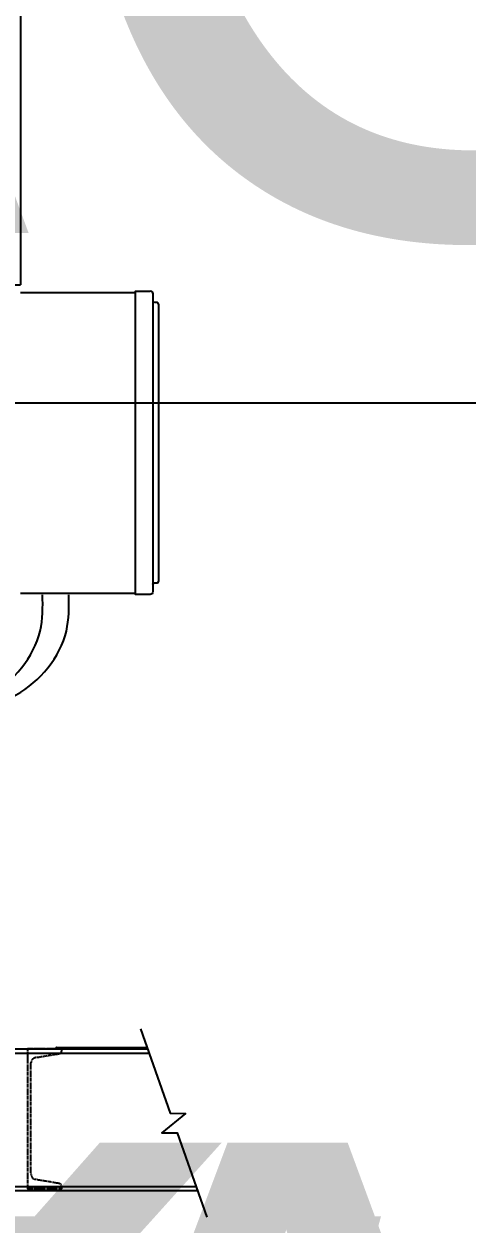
# Model space of a CAD drawing. Header units: feet. Extents: x -18 to 2540, y -48 to 1440.
# Drawn here: x 2081.39 to 2086.91, y 1375.32 to 1390.26 of the extents above; entities that cross this region are included whole.
import ezdxf
from ezdxf import colors
from ezdxf.entities.mleader import LeaderData, LeaderLine
from ezdxf.enums import TextEntityAlignment as Align
from ezdxf.math import Vec2, Vec3

# ---------------------------------------------------------------- set-up
doc = ezdxf.new("R2018")
doc.units = ezdxf.units.FT
doc.header["$MEASUREMENT"] = 0
for name, color, linetype in [('E-COND-RGS', 4, 'Continuous'), ('E-EQPM-HRDW', 230, 'Continuous'), ('E-EQPM-MET', 5, 'Continuous'), ('G-ANNO-TEXT', 1, 'Continuous'), ('PDF8_0', 7, 'Continuous'), ('PDF8_AM_5', 7, 'Continuous'), ('PDF8_LP_OBJ-Hidden', 7, 'Continuous'), ('PDF8_LP_OBJ-Misc', 7, 'Continuous'), ('PDF8_LP_OBJ-Text', 7, 'Continuous'), ('PDF8_Top Plate', 7, 'Continuous')]:
    doc.layers.add(name, color=color, linetype=linetype)
doc.styles.add('NEI-A', font='arial.ttf')

# ---------------------------------------------------------------- blocks, each defined once
blk = doc.blocks.new('Equipment Callout Arrowhead .75')
at = {"color": 0}
blk.add_ellipse((-0.25, 0), major_axis=(0.743, 0), ratio=0.350959, start_param=-0.80282, end_param=3.944413, dxfattribs=at)
blk = doc.blocks.new('A$Ca200e123')
for points in [[(1.2938, -1.51), (1.2938, 2.0977)], [(1.4813, 2.0977), (1.4813, -1.5076)], [(1.4813, -1.51), (1.2938, -1.51)]]:
    blk.add_lwpolyline(points)
at = {"layer": 'E-COND-RGS'}
for points in [[(1.2938, 2.3777), (1.2938, 2.3778)], [(1.4813, 2.3778), (1.4813, 2.3777)], [(1.2938, 2.3098), (1.2938, 2.3098)], [(1.4813, 2.3098), (1.4813, 2.3098)], [(1.2938, 2.2268), (1.2938, 2.2269)], [(1.2938, 2.1588), (1.2938, 2.1589)], [(1.4813, 2.2269), (1.4813, 2.2268)], [(1.4813, 2.1589), (1.4813, 2.1588)]]:
    blk.add_lwpolyline(points, dxfattribs=at)
at = {"layer": 'E-EQPM-HRDW'}
for points in [[(1.5625, 2.4594), (1.5625, 2.0977), (1.2125, 2.0977), (1.2125, 2.4594), (-0.1391, 2.4594), (-0.1391, 2.5306), (2.8823, 2.5306), (2.8823, 2.4594)], [(1.2724, 2.2974), (1.2322, 2.3206), (1.2322, 2.367), (1.2724, 2.3902), (1.3125, 2.367), (1.3125, 2.3206)], [(1.5027, 2.2974), (1.4626, 2.3206), (1.4626, 2.367), (1.5027, 2.3902), (1.5429, 2.367), (1.5429, 2.3206)], [(1.2724, 2.1465), (1.2322, 2.1697), (1.2322, 2.216), (1.2724, 2.2392), (1.3125, 2.216), (1.3125, 2.1697)], [(1.5027, 2.1465), (1.4626, 2.1697), (1.4626, 2.216), (1.5027, 2.2392), (1.5429, 2.216), (1.5429, 2.1697)]]:
    blk.add_lwpolyline(points, close=True, dxfattribs=at)
for points in [[(1.2555, 2.3802), (1.2552, 2.3802)], [(1.2555, 2.3802), (1.2552, 2.3802)], [(1.2555, 2.3802), (1.2552, 2.3802)], [(1.2896, 2.3802), (1.2892, 2.3802)], [(1.2896, 2.3802), (1.2892, 2.3802)], [(1.2896, 2.3802), (1.2892, 2.3802)], [(1.4859, 2.3802), (1.4855, 2.3802)], [(1.4859, 2.3802), (1.4855, 2.3802)], [(1.5199, 2.3802), (1.5196, 2.3802)], [(1.5199, 2.3802), (1.5196, 2.3802)], [(1.2552, 2.3073), (1.2555, 2.3073)], [(1.2552, 2.3073), (1.2555, 2.3073)], [(1.2552, 2.3073), (1.2555, 2.3073)], [(1.2892, 2.3073), (1.2896, 2.3073)], [(1.2892, 2.3073), (1.2896, 2.3073)], [(1.2892, 2.3073), (1.2896, 2.3073)], [(1.4855, 2.3073), (1.4859, 2.3073)], [(1.4855, 2.3073), (1.4859, 2.3073)], [(1.5196, 2.3073), (1.5199, 2.3073)], [(1.5196, 2.3073), (1.5199, 2.3073)], [(1.2555, 2.2293), (1.2552, 2.2293)], [(1.2555, 2.2293), (1.2552, 2.2293)], [(1.2555, 2.2293), (1.2552, 2.2293)], [(1.2552, 2.1564), (1.2555, 2.1564)], [(1.2552, 2.1564), (1.2555, 2.1564)], [(1.2552, 2.1564), (1.2555, 2.1564)], [(1.2896, 2.2293), (1.2892, 2.2293)], [(1.2896, 2.2293), (1.2892, 2.2293)], [(1.2896, 2.2293), (1.2892, 2.2293)], [(1.2892, 2.1564), (1.2896, 2.1564)], [(1.2892, 2.1564), (1.2896, 2.1564)], [(1.2892, 2.1564), (1.2896, 2.1564)], [(1.4859, 2.2293), (1.4855, 2.2293)], [(1.4859, 2.2293), (1.4855, 2.2293)], [(1.4855, 2.1564), (1.4859, 2.1564)], [(1.4855, 2.1564), (1.4859, 2.1564)], [(1.5199, 2.2293), (1.5196, 2.2293)], [(1.5199, 2.2293), (1.5196, 2.2293)], [(1.5196, 2.1564), (1.5199, 2.1564)], [(1.5196, 2.1564), (1.5199, 2.1564)]]:
    blk.add_lwpolyline(points, dxfattribs=at)
for points in [[(1.3122, 2.3672, 0.009334), (1.3113, 2.3672)], [(1.3122, 2.3672, 0.009334), (1.3113, 2.3672)], [(1.3113, 2.3204), (1.3113, 2.3204, 0.009334), (1.3122, 2.3204)], [(1.3122, 2.2163, 0.009334), (1.3113, 2.2163)], [(1.3122, 2.2163, 0.009334), (1.3113, 2.2163)], [(1.3113, 2.1694), (1.3113, 2.1694, 0.009334), (1.3122, 2.1695)]]:
    blk.add_lwpolyline(points, format="xyb", dxfattribs=at)
for centre, radius in [((1.2724, 2.3438), 0.0402), ((1.2724, 2.3438), 0.0214), ((1.5027, 2.3438), 0.0402), ((1.5027, 2.3438), 0.0214), ((1.2724, 2.1929), 0.0402), ((1.2724, 2.1929), 0.0214), ((1.5027, 2.1929), 0.0402), ((1.5027, 2.1929), 0.0214)]:
    blk.add_circle(centre, radius, dxfattribs=at)
at = {"layer": 'E-EQPM-MET'}
for points in [[(2.6674, 2.8464), (2.8682, 2.8464), (2.8682, 3.113), (2.8131, 3.113), (2.6674, 2.9925)], [(2.6162, 2.8464), (2.3622, 2.8464), (2.3622, 2.8817), (2.6162, 2.8817)]]:
    blk.add_lwpolyline(points, dxfattribs=at)
for points in [[(-0.1838, 2.9849), (0.1743, 2.9849), (0.1743, 2.8464), (-0.1838, 2.8464)], [(2.6162, 2.9925), (2.6674, 2.9925), (2.6674, 2.8464), (2.6162, 2.8464)], [(-0.0654, 2.8464), (0.1165, 2.8464), (0.1059, 2.7178), (-0.0548, 2.7178)], [(2.5516, 2.8464), (2.7335, 2.8464), (2.7229, 2.7178), (2.5622, 2.7178)], [(-0.0379, 2.7178), (0.0976, 2.7178), (0.0976, 2.5602), (-0.0379, 2.5602)], [(2.5791, 2.7178), (2.7146, 2.7178), (2.7146, 2.5602), (2.5791, 2.5602)], [(-0.049, 2.5602), (0.1586, 2.5602), (0.1586, 2.5306), (-0.049, 2.5306)], [(2.568, 2.5602), (2.7756, 2.5602), (2.7756, 2.5306), (2.568, 2.5306)]]:
    blk.add_lwpolyline(points, close=True, dxfattribs=at)
blk = doc.blocks.new('TITLE NAME')
at = {"lineweight": 30, "flags": 104}
blk.add_attdef('TITLE_NAME', text='', height=0.2, dxfattribs=at).set_placement((-0.0288, 0.2128), align=Align.BOTTOM_LEFT)
at = {"style": 'NEI-A'}
for tag, p in [('SCALE:', (0, 0)), ('1"_=_', (0.5614, 0.0023))]:
    blk.add_attdef(tag, text='', height=0.1, dxfattribs=at).set_placement(p, align=Align.BOTTOM_LEFT)
blk = doc.blocks.new('DETAIL_TITLE')
at = {"style": 'NEI-A', "flags": 8}
blk.add_attdef('#', text='', height=0.25, dxfattribs=at).set_placement((0.5922, -0.5109), align=Align.MIDDLE_CENTER)
at = {"lineweight": 30, "flags": 104}
blk.add_attdef('DETAIL_TITLE', text='', height=0.25, dxfattribs=at).set_placement((0.9099, -0.5251), align=Align.BOTTOM_LEFT)
at = {"style": 'NEI-A'}
for tag, p in [('SCALE:', (0.9386, -0.7379)), ('1"_=_', (1.5474, -0.7379))]:
    blk.add_attdef(tag, text='', height=0.1094, dxfattribs=at).set_placement(p, align=Align.BOTTOM_LEFT)

msp = doc.modelspace()

# ---------------------------------------------------------------- linework, layer by layer
at = {"color": 1}
for points in [[(2083.482991, 1394.026875), (2083.428261, 1393.847166), (2083.110305, 1393.70392), (2082.55258, 1393.852375), (2081.929699, 1393.993017), (2081.450159, 1393.933114), (2081.142628, 1393.263764), (2081.111049, 1392.580467), (2081.110973, 1391.554427), (2081.124171, 1389.578625), (2081.130811, 1387.539508), (2080.993059, 1385.182382)], [(2083.389928, 1394.023798), (2083.337741, 1393.847786), (2083.089857, 1393.776078), (2082.724553, 1393.828229), (2082.248354, 1393.912976), (2081.843911, 1393.965128), (2081.609073, 1393.984685), (2081.406852, 1393.939052), (2081.289432, 1393.776078), (2081.2242, 1393.430572), (2081.18506, 1391.976842), (2081.186418, 1390.35157), (2081.176079, 1387.971109), (2081.113485, 1386.897286), (2081.186512, 1386.459416), (2081.012287, 1385.951127)]]:
    msp.add_spline(points, degree=3, dxfattribs=at)
at = {"layer": 'G-ANNO-TEXT'}
for points in [[(2078.717475, 1377.542928), (2078.717475, 1378.805471), (2078.748673, 1381.221447), (2079.918526, 1381.642295), (2080.963599, 1381.907273), (2081.587522, 1382.702209), (2081.618715, 1383.154229)], [(2079.045031, 1377.542928), (2079.045031, 1378.805471), (2079.076229, 1381.221447), (2080.246081, 1381.642295), (2081.291155, 1381.907273), (2081.915077, 1382.702209), (2081.946271, 1383.154229)]]:
    msp.add_spline(points, degree=3, dxfattribs=at)
at = {"layer": 'PDF8_0', "lineweight": 25}
msp.add_lwpolyline([(2082.837368, 1377.749491), (2083.208103, 1376.701296), (2083.397472, 1376.698629), (2083.104084, 1376.458584), (2083.293453, 1376.455917), (2083.664188, 1375.407722)], dxfattribs=at)
at = {"layer": 'PDF8_AM_5', "lineweight": 25}
msp.add_lwpolyline([(2080.87967, 1377.504112), (2082.327939, 1377.504112)], dxfattribs=at)
at = {"layer": 'PDF8_LP_OBJ-Hidden', "lineweight": 25}
for points in [[(2081.439774, 1377.504112), (2081.431773, 1377.504112), (2081.431773, 1377.498778)], [(2081.431773, 1377.493444), (2081.431773, 1377.485442)], [(2081.431773, 1377.480108), (2081.431773, 1377.472106)], [(2081.45311, 1377.504112), (2081.442441, 1377.504112)], [(2081.466446, 1377.504112), (2081.455777, 1377.504112)], [(2081.479782, 1377.504112), (2081.469113, 1377.504112)], [(2081.493117, 1377.504112), (2081.485116, 1377.504112)], [(2081.506453, 1377.504112), (2081.498452, 1377.504112)], [(2081.519789, 1377.504112), (2081.511788, 1377.504112)], [(2081.533125, 1377.504112), (2081.525123, 1377.504112)], [(2081.546461, 1377.504112), (2081.538459, 1377.504112)], [(2081.559797, 1377.504112), (2081.551795, 1377.504112)], [(2081.575799, 1377.504112), (2081.565131, 1377.504112)], [(2081.589135, 1377.504112), (2081.578467, 1377.504112)], [(2081.602471, 1377.504112), (2081.591802, 1377.504112)], [(2081.615807, 1377.504112), (2081.605138, 1377.504112)], [(2081.629143, 1377.504112), (2081.618474, 1377.504112)], [(2081.642479, 1377.504112), (2081.634477, 1377.504112)], [(2081.655814, 1377.504112), (2081.647813, 1377.504112)], [(2081.66915, 1377.504112), (2081.661149, 1377.504112)], [(2081.682486, 1377.504112), (2081.674485, 1377.504112)], [(2081.695822, 1377.504112), (2081.68782, 1377.504112)], [(2081.709158, 1377.504112), (2081.701156, 1377.504112)], [(2081.725161, 1377.504112), (2081.714492, 1377.504112)], [(2081.738496, 1377.504112), (2081.727828, 1377.504112)], [(2081.751832, 1377.504112), (2081.741164, 1377.504112)], [(2081.765168, 1377.504112), (2081.754499, 1377.504112)], [(2081.778504, 1377.504112), (2081.767835, 1377.504112)], [(2081.79184, 1377.504112), (2081.783838, 1377.504112)], [(2081.805176, 1377.504112), (2081.797174, 1377.504112)], [(2081.818511, 1377.504112), (2081.81051, 1377.504112)], [(2081.831847, 1377.504112), (2081.823846, 1377.504112)], [(2081.845183, 1377.504112), (2081.837181, 1377.504112)], [(2081.858519, 1377.493444), (2081.858519, 1377.504112), (2081.850517, 1377.504112)], [(2081.855852, 1377.469439), (2081.855852, 1377.472106), (2081.858519, 1377.477441), (2081.858519, 1377.488109)], [(2081.431773, 1377.466772), (2081.431773, 1377.458771)], [(2081.431773, 1377.453436), (2081.431773, 1377.445435)], [(2081.431773, 1377.4401), (2081.431773, 1377.432099)], [(2081.431773, 1377.426765), (2081.431773, 1377.416096)], [(2081.431773, 1377.413429), (2081.431773, 1377.40276)], [(2081.431773, 1377.400093), (2081.431773, 1377.389424)], [(2081.431773, 1377.386757), (2081.431773, 1377.376089)], [(2081.431773, 1377.373421), (2081.431773, 1377.362753)], [(2081.431773, 1377.357418), (2081.431773, 1377.349417)], [(2081.431773, 1377.344083), (2081.431773, 1377.336081)], [(2081.431773, 1377.330747), (2081.431773, 1377.322745)], [(2081.47178, 1377.314744), (2081.47178, 1377.322745), (2081.474447, 1377.330747)], [(2081.477114, 1377.344083), (2081.474447, 1377.333414)], [(2081.479782, 1377.354751), (2081.477114, 1377.34675)], [(2081.487783, 1377.368087), (2081.482449, 1377.360086)], [(2081.498452, 1377.376089), (2081.49045, 1377.370754)], [(2081.50912, 1377.38409), (2081.501119, 1377.378756)], [(2081.519789, 1377.389424), (2081.511788, 1377.386757)], [(2081.543794, 1377.394759), (2081.533125, 1377.394759), (2081.525123, 1377.392092)], [(2081.549128, 1377.397426), (2081.557129, 1377.397426)], [(2081.562464, 1377.397426), (2081.570465, 1377.400093)], [(2081.575799, 1377.400093), (2081.583801, 1377.40276)], [(2081.589135, 1377.40276), (2081.597137, 1377.405427)], [(2081.602471, 1377.405427), (2081.610473, 1377.405427)], [(2081.615807, 1377.408095), (2081.623808, 1377.408095)], [(2081.629143, 1377.410762), (2081.637144, 1377.410762)], [(2081.642479, 1377.410762), (2081.65048, 1377.413429)], [(2081.655814, 1377.413429), (2081.663816, 1377.416096)], [(2081.66915, 1377.416096), (2081.677152, 1377.418763)], [(2081.682486, 1377.418763), (2081.690488, 1377.418763)], [(2081.695822, 1377.42143), (2081.703823, 1377.42143)], [(2081.709158, 1377.424097), (2081.717159, 1377.424097)], [(2081.722493, 1377.424097), (2081.730495, 1377.426765)], [(2081.735829, 1377.426765), (2081.743831, 1377.429432)], [(2081.749165, 1377.429432), (2081.757167, 1377.432099)], [(2081.762501, 1377.432099), (2081.770502, 1377.434766)], [(2081.775837, 1377.434766), (2081.783838, 1377.434766)], [(2081.789173, 1377.437433), (2081.799841, 1377.437433)], [(2081.802508, 1377.437433), (2081.813177, 1377.4401)], [(2081.815844, 1377.4401), (2081.826513, 1377.442768), (2081.834514, 1377.445435), (2081.837181, 1377.445435)], [(2081.839849, 1377.448102), (2081.845183, 1377.450769), (2081.84785, 1377.453436)], [(2081.850517, 1377.456103), (2081.853184, 1377.461438), (2081.855852, 1377.464105)], [(2081.431773, 1377.317411), (2081.431773, 1377.309409)], [(2081.431773, 1377.304075), (2081.431773, 1377.296074)], [(2081.431773, 1377.290739), (2081.431773, 1377.282738)], [(2081.431773, 1377.277404), (2081.431773, 1377.266735)], [(2081.431773, 1377.264068), (2081.431773, 1377.253399)], [(2081.431773, 1377.250732), (2081.431773, 1377.240063)], [(2081.431773, 1377.237396), (2081.431773, 1377.226727)], [(2081.431773, 1377.221393), (2081.431773, 1377.213392)], [(2081.431773, 1377.208057), (2081.431773, 1377.200056)], [(2081.431773, 1377.194721), (2081.431773, 1377.18672)], [(2081.431773, 1377.181386), (2081.431773, 1377.173384)], [(2081.47178, 1377.301408), (2081.47178, 1377.312077)], [(2081.47178, 1377.288072), (2081.47178, 1377.298741)], [(2081.47178, 1377.274736), (2081.47178, 1377.282738)], [(2081.47178, 1377.261401), (2081.47178, 1377.269402)], [(2081.47178, 1377.248065), (2081.47178, 1377.256066)], [(2081.47178, 1377.234729), (2081.47178, 1377.24273)], [(2081.47178, 1377.221393), (2081.47178, 1377.229395)], [(2081.47178, 1377.208057), (2081.47178, 1377.216059)], [(2081.47178, 1377.192054), (2081.47178, 1377.202723)], [(2081.47178, 1377.178718), (2081.47178, 1377.189387)], [(2081.47178, 1377.165383), (2081.47178, 1377.176051)], [(2081.431773, 1377.16805), (2081.431773, 1377.160048)], [(2081.431773, 1377.154714), (2081.431773, 1377.146713)], [(2081.431773, 1377.141378), (2081.431773, 1377.133377)], [(2081.431773, 1377.128042), (2081.431773, 1377.117374)], [(2081.431773, 1377.114707), (2081.431773, 1377.104038)], [(2081.431773, 1377.101371), (2081.431773, 1377.090702)], [(2081.431773, 1377.088035), (2081.431773, 1377.077366)], [(2081.431773, 1377.072032), (2081.431773, 1377.06403)], [(2081.431773, 1377.058696), (2081.431773, 1377.050695)], [(2081.431773, 1377.04536), (2081.431773, 1377.037359)], [(2081.431773, 1377.032025), (2081.431773, 1377.024023)], [(2081.47178, 1377.152047), (2081.47178, 1377.162716)], [(2081.47178, 1377.138711), (2081.47178, 1377.146713)], [(2081.47178, 1377.125375), (2081.47178, 1377.133377)], [(2081.47178, 1377.112039), (2081.47178, 1377.120041)], [(2081.47178, 1377.098704), (2081.47178, 1377.106705)], [(2081.47178, 1377.085368), (2081.47178, 1377.093369)], [(2081.47178, 1377.072032), (2081.47178, 1377.080033)], [(2081.47178, 1377.058696), (2081.47178, 1377.066698)], [(2081.47178, 1377.042693), (2081.47178, 1377.053362)], [(2081.47178, 1377.029357), (2081.47178, 1377.040026)], [(2081.47178, 1377.016022), (2081.47178, 1377.02669)], [(2081.431773, 1377.018689), (2081.431773, 1377.010687)], [(2081.431773, 1377.005353), (2081.431773, 1376.997351)], [(2081.431773, 1376.992017), (2081.431773, 1376.984016)], [(2081.431773, 1376.978681), (2081.431773, 1376.968013)], [(2081.431773, 1376.965345), (2081.431773, 1376.954677)], [(2081.431773, 1376.95201), (2081.431773, 1376.941341)], [(2081.431773, 1376.938674), (2081.431773, 1376.928005)], [(2081.431773, 1376.922671), (2081.431773, 1376.914669)], [(2081.431773, 1376.909335), (2081.431773, 1376.901334)], [(2081.431773, 1376.895999), (2081.431773, 1376.887998)], [(2081.431773, 1376.882663), (2081.431773, 1376.874662)], [(2081.47178, 1377.002686), (2081.47178, 1377.013354)], [(2081.47178, 1376.98935), (2081.47178, 1376.997351)], [(2081.47178, 1376.976014), (2081.47178, 1376.984016)], [(2081.47178, 1376.962678), (2081.47178, 1376.97068)], [(2081.47178, 1376.949342), (2081.47178, 1376.957344)], [(2081.47178, 1376.936007), (2081.47178, 1376.944008)], [(2081.47178, 1376.922671), (2081.47178, 1376.930672)], [(2081.47178, 1376.909335), (2081.47178, 1376.917337)], [(2081.47178, 1376.893332), (2081.47178, 1376.904001)], [(2081.47178, 1376.879996), (2081.47178, 1376.890665)], [(2081.47178, 1376.86666), (2081.47178, 1376.877329)], [(2081.431773, 1376.869328), (2081.431773, 1376.861326)], [(2081.431773, 1376.855992), (2081.431773, 1376.84799)], [(2081.431773, 1376.842656), (2081.431773, 1376.834654)], [(2081.431773, 1376.82932), (2081.431773, 1376.818651)], [(2081.431773, 1376.815984), (2081.431773, 1376.805316)], [(2081.431773, 1376.802648), (2081.431773, 1376.79198)], [(2081.431773, 1376.789313), (2081.431773, 1376.778644)], [(2081.431773, 1376.77331), (2081.431773, 1376.765308)], [(2081.431773, 1376.759974), (2081.431773, 1376.751972)], [(2081.431773, 1376.746638), (2081.431773, 1376.738637)], [(2081.431773, 1376.733302), (2081.431773, 1376.725301)], [(2081.47178, 1376.853325), (2081.47178, 1376.863993)], [(2081.47178, 1376.839989), (2081.47178, 1376.84799)], [(2081.47178, 1376.826653), (2081.47178, 1376.834654)], [(2081.47178, 1376.813317), (2081.47178, 1376.821319)], [(2081.47178, 1376.799981), (2081.47178, 1376.807983)], [(2081.47178, 1376.786646), (2081.47178, 1376.794647)], [(2081.47178, 1376.77331), (2081.47178, 1376.781311)], [(2081.47178, 1376.759974), (2081.47178, 1376.767975)], [(2081.47178, 1376.743971), (2081.47178, 1376.75464)], [(2081.47178, 1376.730635), (2081.47178, 1376.741304)], [(2081.47178, 1376.717299), (2081.47178, 1376.727968)], [(2081.431773, 1376.719966), (2081.431773, 1376.711965)], [(2081.431773, 1376.706631), (2081.431773, 1376.698629)], [(2081.431773, 1376.693295), (2081.431773, 1376.685293)], [(2081.431773, 1376.679959), (2081.431773, 1376.66929)], [(2081.431773, 1376.666623), (2081.431773, 1376.655955)], [(2081.431773, 1376.653287), (2081.431773, 1376.642619)], [(2081.431773, 1376.639952), (2081.431773, 1376.629283)], [(2081.431773, 1376.623949), (2081.431773, 1376.615947)], [(2081.431773, 1376.610613), (2081.431773, 1376.602611)], [(2081.431773, 1376.597277), (2081.431773, 1376.589275)], [(2081.431773, 1376.583941), (2081.431773, 1376.57594)], [(2081.47178, 1376.703963), (2081.47178, 1376.714632)], [(2081.47178, 1376.690628), (2081.47178, 1376.698629)], [(2081.47178, 1376.677292), (2081.47178, 1376.685293)], [(2081.47178, 1376.663956), (2081.47178, 1376.671958)], [(2081.47178, 1376.65062), (2081.47178, 1376.658622)], [(2081.47178, 1376.637284), (2081.47178, 1376.645286)], [(2081.47178, 1376.623949), (2081.47178, 1376.63195)], [(2081.47178, 1376.610613), (2081.47178, 1376.618614)], [(2081.47178, 1376.59461), (2081.47178, 1376.605278)], [(2081.47178, 1376.581274), (2081.47178, 1376.591943)], [(2081.47178, 1376.567938), (2081.47178, 1376.578607)], [(2081.431773, 1376.570605), (2081.431773, 1376.562604)], [(2081.431773, 1376.557269), (2081.431773, 1376.549268)], [(2081.431773, 1376.543934), (2081.431773, 1376.535932)], [(2081.431773, 1376.530598), (2081.431773, 1376.519929)], [(2081.431773, 1376.517262), (2081.431773, 1376.506593)], [(2081.431773, 1376.503926), (2081.431773, 1376.493258)], [(2081.431773, 1376.49059), (2081.431773, 1376.479922)], [(2081.431773, 1376.474587), (2081.431773, 1376.466586)], [(2081.431773, 1376.461252), (2081.431773, 1376.45325)], [(2081.431773, 1376.447916), (2081.431773, 1376.439914)], [(2081.431773, 1376.43458), (2081.431773, 1376.426579)], [(2081.47178, 1376.554602), (2081.47178, 1376.565271)], [(2081.47178, 1376.541267), (2081.47178, 1376.549268)], [(2081.47178, 1376.527931), (2081.47178, 1376.535932)], [(2081.47178, 1376.514595), (2081.47178, 1376.522596)], [(2081.47178, 1376.501259), (2081.47178, 1376.509261)], [(2081.47178, 1376.487923), (2081.47178, 1376.495925)], [(2081.47178, 1376.474587), (2081.47178, 1376.482589)], [(2081.47178, 1376.461252), (2081.47178, 1376.469253)], [(2081.47178, 1376.445249), (2081.47178, 1376.455917)], [(2081.47178, 1376.431913), (2081.47178, 1376.442581)], [(2081.47178, 1376.418577), (2081.47178, 1376.429246)], [(2081.431773, 1376.421244), (2081.431773, 1376.413243)], [(2081.431773, 1376.407908), (2081.431773, 1376.399907)], [(2081.431773, 1376.394573), (2081.431773, 1376.386571)], [(2081.431773, 1376.381237), (2081.431773, 1376.370568)], [(2081.431773, 1376.367901), (2081.431773, 1376.357232)], [(2081.431773, 1376.354565), (2081.431773, 1376.343896)], [(2081.431773, 1376.341229), (2081.431773, 1376.330561)], [(2081.431773, 1376.325226), (2081.431773, 1376.317225)], [(2081.431773, 1376.31189), (2081.431773, 1376.303889)], [(2081.431773, 1376.298555), (2081.431773, 1376.290553)], [(2081.431773, 1376.285219), (2081.431773, 1376.277217)], [(2081.47178, 1376.405241), (2081.47178, 1376.41591)], [(2081.47178, 1376.391905), (2081.47178, 1376.399907)], [(2081.47178, 1376.37857), (2081.47178, 1376.386571)], [(2081.47178, 1376.365234), (2081.47178, 1376.373235)], [(2081.47178, 1376.351898), (2081.47178, 1376.359899)], [(2081.47178, 1376.338562), (2081.47178, 1376.346564)], [(2081.47178, 1376.325226), (2081.47178, 1376.333228)], [(2081.47178, 1376.31189), (2081.47178, 1376.319892)], [(2081.47178, 1376.295888), (2081.47178, 1376.306556)], [(2081.47178, 1376.282552), (2081.47178, 1376.29322)], [(2081.47178, 1376.269216), (2081.47178, 1376.279885)], [(2081.431773, 1376.271883), (2081.431773, 1376.263882)], [(2081.431773, 1376.258547), (2081.431773, 1376.250546)], [(2081.431773, 1376.245211), (2081.431773, 1376.23721)], [(2081.431773, 1376.231876), (2081.431773, 1376.221207)], [(2081.431773, 1376.21854), (2081.431773, 1376.207871)], [(2081.431773, 1376.205204), (2081.431773, 1376.194535)], [(2081.431773, 1376.191868), (2081.431773, 1376.1812)], [(2081.431773, 1376.175865), (2081.431773, 1376.167864)], [(2081.431773, 1376.162529), (2081.431773, 1376.154528)], [(2081.431773, 1376.149194), (2081.431773, 1376.141192)], [(2081.431773, 1376.135858), (2081.431773, 1376.127856)], [(2081.47178, 1376.25588), (2081.47178, 1376.266549)], [(2081.47178, 1376.242544), (2081.47178, 1376.250546)], [(2081.47178, 1376.229208), (2081.47178, 1376.23721)], [(2081.47178, 1376.215873), (2081.47178, 1376.223874)], [(2081.47178, 1376.202537), (2081.47178, 1376.210538)], [(2081.47178, 1376.189201), (2081.47178, 1376.197202)], [(2081.47178, 1376.175865), (2081.47178, 1376.183867)], [(2081.47178, 1376.162529), (2081.47178, 1376.170531)], [(2081.47178, 1376.146526), (2081.47178, 1376.157195)], [(2081.47178, 1376.133191), (2081.47178, 1376.143859)], [(2081.47178, 1376.119855), (2081.47178, 1376.130523)], [(2081.431773, 1376.122522), (2081.431773, 1376.11452)], [(2081.431773, 1376.109186), (2081.431773, 1376.101185)], [(2081.431773, 1376.09585), (2081.431773, 1376.087849)], [(2081.431773, 1376.082514), (2081.431773, 1376.071846)], [(2081.431773, 1376.069179), (2081.431773, 1376.05851)], [(2081.431773, 1376.055843), (2081.431773, 1376.045174)], [(2081.431773, 1376.042507), (2081.431773, 1376.031838)], [(2081.431773, 1376.026504), (2081.431773, 1376.018503)], [(2081.431773, 1376.013168), (2081.431773, 1376.005167)], [(2081.431773, 1375.999832), (2081.431773, 1375.991831)], [(2081.431773, 1375.986497), (2081.431773, 1375.978495)], [(2081.47178, 1376.106519), (2081.47178, 1376.117188)], [(2081.47178, 1376.093183), (2081.47178, 1376.101185)], [(2081.47178, 1376.079847), (2081.47178, 1376.087849)], [(2081.47178, 1376.066511), (2081.47178, 1376.074513)], [(2081.47178, 1376.053176), (2081.47178, 1376.061177)], [(2081.47178, 1376.03984), (2081.47178, 1376.047841)], [(2081.47178, 1376.026504), (2081.47178, 1376.034506)], [(2081.47178, 1376.013168), (2081.47178, 1376.02117)], [(2081.47178, 1375.997165), (2081.47178, 1376.007834)], [(2081.47178, 1375.983829), (2081.47178, 1375.994498)], [(2081.47178, 1375.970494), (2081.47178, 1375.981162)], [(2081.431773, 1375.973161), (2081.431773, 1375.965159)], [(2081.431773, 1375.959825), (2081.431773, 1375.951823)], [(2081.431773, 1375.946489), (2081.431773, 1375.938488)], [(2081.431773, 1375.933153), (2081.431773, 1375.922485)], [(2081.431773, 1375.919818), (2081.431773, 1375.909149)], [(2081.431773, 1375.906482), (2081.431773, 1375.895813)], [(2081.431773, 1375.893146), (2081.431773, 1375.882477)], [(2081.431773, 1375.877143), (2081.431773, 1375.869141)], [(2081.431773, 1375.863807), (2081.431773, 1375.855806)], [(2081.431773, 1375.850471), (2081.431773, 1375.84247)], [(2081.431773, 1375.837135), (2081.431773, 1375.829134)], [(2081.47178, 1375.957158), (2081.47178, 1375.967826)], [(2081.47178, 1375.951823), (2081.47178, 1375.946489), (2081.474447, 1375.938488)], [(2081.474447, 1375.933153), (2081.477114, 1375.925152)], [(2081.477114, 1375.919818), (2081.482449, 1375.911816)], [(2081.482449, 1375.909149), (2081.487783, 1375.901147)], [(2081.49045, 1375.89848), (2081.498452, 1375.890479)], [(2081.501119, 1375.887812), (2081.50912, 1375.885144)], [(2081.511788, 1375.882477), (2081.519789, 1375.877143), (2081.522456, 1375.877143)], [(2081.543794, 1375.874476), (2081.533125, 1375.874476), (2081.525123, 1375.877143)], [(2081.557129, 1375.871809), (2081.549128, 1375.871809)], [(2081.570465, 1375.869141), (2081.562464, 1375.869141)], [(2081.583801, 1375.866474), (2081.575799, 1375.869141)], [(2081.597137, 1375.863807), (2081.589135, 1375.866474)], [(2081.610473, 1375.86114), (2081.602471, 1375.863807)], [(2081.623808, 1375.858473), (2081.615807, 1375.86114)], [(2081.637144, 1375.858473), (2081.629143, 1375.858473)], [(2081.65048, 1375.855806), (2081.642479, 1375.855806)], [(2081.663816, 1375.853138), (2081.655814, 1375.855806)], [(2081.677152, 1375.850471), (2081.66915, 1375.853138)], [(2081.690488, 1375.847804), (2081.682486, 1375.850471)], [(2081.703823, 1375.845137), (2081.695822, 1375.847804)], [(2081.717159, 1375.845137), (2081.709158, 1375.845137)], [(2081.730495, 1375.84247), (2081.722493, 1375.84247)], [(2081.743831, 1375.839803), (2081.735829, 1375.839803)], [(2081.757167, 1375.837135), (2081.749165, 1375.839803)], [(2081.770502, 1375.834468), (2081.762501, 1375.837135)], [(2081.783838, 1375.831801), (2081.775837, 1375.834468)], [(2081.799841, 1375.831801), (2081.789173, 1375.831801)], [(2081.813177, 1375.829134), (2081.802508, 1375.829134)], [(2081.837181, 1375.8238), (2081.834514, 1375.8238), (2081.826513, 1375.826467), (2081.815844, 1375.826467)], [(2081.431773, 1375.8238), (2081.431773, 1375.815798)], [(2081.431773, 1375.810464), (2081.431773, 1375.802462)], [(2081.431773, 1375.797128), (2081.431773, 1375.789127)], [(2081.431773, 1375.783792), (2081.431773, 1375.773124)], [(2081.431773, 1375.770456), (2081.431773, 1375.765122), (2081.439774, 1375.765122)], [(2081.442441, 1375.765122), (2081.45311, 1375.765122)], [(2081.455777, 1375.765122), (2081.466446, 1375.765122)], [(2081.469113, 1375.765122), (2081.479782, 1375.765122)], [(2081.485116, 1375.765122), (2081.493117, 1375.765122)], [(2081.498452, 1375.765122), (2081.506453, 1375.765122)], [(2081.511788, 1375.765122), (2081.519789, 1375.765122)], [(2081.525123, 1375.765122), (2081.533125, 1375.765122)], [(2081.538459, 1375.765122), (2081.546461, 1375.765122)], [(2081.551795, 1375.765122), (2081.559797, 1375.765122)], [(2081.565131, 1375.765122), (2081.575799, 1375.765122)], [(2081.578467, 1375.765122), (2081.589135, 1375.765122)], [(2081.591802, 1375.765122), (2081.602471, 1375.765122)], [(2081.605138, 1375.765122), (2081.615807, 1375.765122)], [(2081.618474, 1375.765122), (2081.629143, 1375.765122)], [(2081.634477, 1375.765122), (2081.642479, 1375.765122)], [(2081.647813, 1375.765122), (2081.655814, 1375.765122)], [(2081.661149, 1375.765122), (2081.66915, 1375.765122)], [(2081.674485, 1375.765122), (2081.682486, 1375.765122)], [(2081.68782, 1375.765122), (2081.695822, 1375.765122)], [(2081.701156, 1375.765122), (2081.709158, 1375.765122)], [(2081.714492, 1375.765122), (2081.725161, 1375.765122)], [(2081.727828, 1375.765122), (2081.738496, 1375.765122)], [(2081.741164, 1375.765122), (2081.751832, 1375.765122)], [(2081.754499, 1375.765122), (2081.765168, 1375.765122)], [(2081.767835, 1375.765122), (2081.778504, 1375.765122)], [(2081.783838, 1375.765122), (2081.79184, 1375.765122)], [(2081.797174, 1375.765122), (2081.805176, 1375.765122)], [(2081.81051, 1375.765122), (2081.818511, 1375.765122)], [(2081.823846, 1375.765122), (2081.831847, 1375.765122)], [(2081.837181, 1375.765122), (2081.845183, 1375.765122)], [(2081.84785, 1375.815798), (2081.845183, 1375.818465), (2081.839849, 1375.821132)], [(2081.855852, 1375.80513), (2081.850517, 1375.810464)], [(2081.850517, 1375.765122), (2081.858519, 1375.765122), (2081.858519, 1375.775791)], [(2081.858519, 1375.781125), (2081.858519, 1375.789127), (2081.855852, 1375.797128), (2081.855852, 1375.799795)]]:
    msp.add_lwpolyline(points, dxfattribs=at)
at = {"layer": 'PDF8_LP_OBJ-Misc', "lineweight": 25}
for points in [[(2081.341089, 1386.917022), (2082.776023, 1386.917022)], [(2083.066744, 1383.319019), (2083.066744, 1386.770328)], [(2081.341089, 1383.172325), (2082.776023, 1383.172325)]]:
    msp.add_lwpolyline(points, dxfattribs=at)
for points in [[(2082.956056, 1386.935692, -0.414213333), (2082.992063, 1386.898352), (2082.992063, 1383.192329, -0.414213333), (2082.95739, 1383.156322), (2082.776023, 1383.156322), (2082.776023, 1386.933025), (2082.95739, 1386.933025)], [(2083.064076, 1386.771662, 0.414213462), (2083.048074, 1386.788998), (2083.010733, 1386.788998)], [(2082.992063, 1383.283012, -0.414213462), (2083.010733, 1383.300349), (2083.048074, 1383.300349)]]:
    msp.add_lwpolyline(points, format="xyb", dxfattribs=at)
for centre, start, end in [((2083.0094, 1386.809002), 180.0000099, 269.9999901), ((2083.04674, 1383.320353), 270.0000099, 359.9999901)]:
    msp.add_arc(centre, 0.017337, start, end, dxfattribs=at)
at = {"layer": 'PDF8_LP_OBJ-Text', "lineweight": 25}
for points in [[(2083.5495, 1375.733116), (2076.233472, 1375.733116), (2076.233472, 1377.504112), (2082.925384, 1377.504112)], [(2076.233472, 1377.448102), (2082.944054, 1377.448102)], [(2076.233472, 1375.789127), (2083.528163, 1375.789127)]]:
    msp.add_lwpolyline(points, dxfattribs=at)
at = {"layer": 'PDF8_Top Plate', "lineweight": 25}
msp.add_lwpolyline([(2082.925384, 1377.504112), (2081.79184, 1377.504112), (2081.79184, 1377.522783), (2082.92005, 1377.520115)], dxfattribs=at)

# ---------------------------------------------------------------- block references
at = {"xscale": 1.738563607843373, "yscale": 1.738563607843373, "zscale": 1.738563607843373}
msp.add_blockref('A$Ca200e123', (2078.767875, 1389.632281), dxfattribs=at)
at = {"layer": 'G-ANNO-TEXT'}
ref = msp.add_blockref('DETAIL_TITLE', (2007.117623, 1398.740013), dxfattribs=dict(at, xscale=2.26283738676726, yscale=2.26283738676726, zscale=2.26283738676726))
lines = msp.add_mtext('{\\LSCADA RACK DETAIL (PLAN VIEW)}', dxfattribs={"layer": '0', "insert": (2009.176571, 1398.230562), "char_height": 10.57518883, "attachment_point": 1})
ref.add_attrib('DETAIL_TITLE', '', (2009.176571, 1398.230562)).embed_mtext(lines)
ref = msp.add_blockref('DETAIL_TITLE', (2015.001704, 1376.842178), dxfattribs=dict(at, xscale=2.26283738676726, yscale=2.26283738676726, zscale=2.26283738676726))
lines = msp.add_mtext('{\\LSCADA RACK DETAIL (SIDE VIEW)}', dxfattribs={"layer": '0', "insert": (2017.060652, 1376.332726), "char_height": 10.57518883, "attachment_point": 1})
ref.add_attrib('DETAIL_TITLE', '', (2017.060652, 1376.332726)).embed_mtext(lines)
ref = msp.add_blockref('DETAIL_TITLE', (1992.628943, 1376.842178), dxfattribs=dict(at, xscale=2.26283738676726, yscale=2.26283738676726, zscale=2.26283738676726))
lines = msp.add_mtext('{\\LSCADA RACK ELEVATION DETAIL}', dxfattribs={"layer": '0', "insert": (1994.687891, 1376.332726), "char_height": 10.33535964, "attachment_point": 1})
ref.add_attrib('DETAIL_TITLE', '', (1994.687891, 1376.332726)).embed_mtext(lines)
ref = msp.add_blockref('TITLE NAME', (2065.399814, 1374.527358), dxfattribs=dict(at, xscale=1.738563607843373, yscale=1.738563607843373, zscale=1.738563607843373))
lines = msp.add_mtext('{\\LEND VIEW}', dxfattribs={"layer": '0', "insert": (2065.349826, 1375.418862), "char_height": 3.1001843, "attachment_point": 1})
ref.add_attrib('TITLE_NAME', '', (2065.349826, 1375.418862)).embed_mtext(lines)

# ---------------------------------------------------------------- next in the draw order: leaders
ml = msp.add_multileader_mtext('Standard', dxfattribs=at)
ml.set_content('\\A1;6 MOTOR CONTROL CABLE CONDUITS (TYP.)', color=256, style='NEI-A')
ml.set_leader_properties()
ml.set_arrow_properties(name='Equipment Callout Arrowhead .75')
ml.build(insert=Vec2(0, 0))
ml.multileader.update_dxf_attribs({"dogleg_length": 0.0625, "arrow_head_size": 0.125})
ctx = ml.context
ctx.base_point, ctx.char_height, ctx.arrow_head_size, ctx.landing_gap_size, ctx.plane_origin = Vec3(2133.680839, 1383.790863), 0.1, 0.125, 0.09, Vec3(2077.345805, 1319.927864)
notes = []
notes.append((ctx, [(0, (0, 0, 0), (0, 0), (1, 0), 1, [])]))
ctx.mtext.insert, ctx.mtext.width, ctx.mtext.flow_direction = Vec3(2133.770839, 1383.855563), 2.21448175, 5
ctx.mtext.has_bg_fill, ctx.mtext.bg_color, ctx.mtext.bg_scale_factor, ctx.mtext.bg_transparency, ctx.mtext.use_window_bg_color = 1, -1027028792, 1.5, 0, 1
for ctx, leaders in notes:
    for number, flags, end, landing, length, lines in leaders:
        leader = LeaderData()
        leader.index, (leader.has_last_leader_line, leader.has_dogleg_vector, leader.attachment_direction) = number, flags
        leader.last_leader_point, leader.dogleg_vector, leader.dogleg_length = Vec3(end), Vec3(landing), length
        for number, points, colour, breaks in lines:
            line = LeaderLine()
            line.index, line.vertices, line.color, line.breaks = number, Vec3.list(points), colors.encode_raw_color(colour), breaks
            leader.lines.append(line)
        ctx.leaders.append(leader)

doc.saveas('drawing.dxf')
